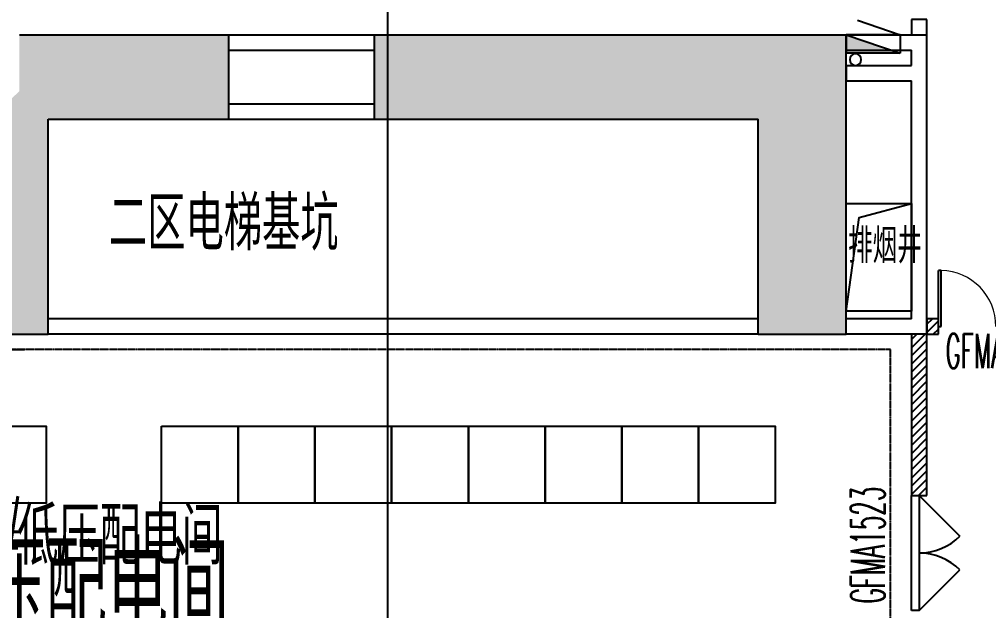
# Model space of a CAD drawing. Extents: x -12047294 to -5625356, y -1456591 to -622873.
# Drawn here: x -6032136 to -6019507, y -693848 to -686148 of the extents above; entities that cross this region are included whole.
import ezdxf

# ---------------------------------------------------------------- set-up
doc = ezdxf.new("R2010")
doc.units = 0
doc.header["$LTSCALE"] = 10
doc.header["$MEASUREMENT"] = 0
doc.linetypes.add('DASH', pattern=[0.35, 0.25, -0.1])
doc.linetypes.add('DOTE', pattern=[2.42, 2, -0.2, 0.02, -0.2])
for name, color, linetype in [('A-COLUMN', 10, 'Continuous'), ('A-COLUMNH', 252, 'Continuous'), ('A-DIMLEAD', 130, 'Continuous'), ('A-DOORWIN', 151, 'Continuous'), ('A-FireH', 6, 'Continuous'), ('A-HOLE', 30, 'Continuous'), ('A-LINE', 4, 'Continuous'), ('A-TEXTDOOR', 181, 'Continuous'), ('A-TextRoom', 7, 'Continuous'), ('A-TK', 7, 'Continuous'), ('A-WALL', 2, 'Continuous'), ('DOTE', 9, 'DOTE'), ('EPD-SUBS-EQUI', 156, 'Continuous'), ('EPD-SYST-NOTE', 156, 'Continuous'), ('EPD-TEXT', 156, 'Continuous'), ('P-消火栓-消防箱', 6, 'Continuous'), ('P-消火栓-立管', 156, 'Continuous'), ('电气', 156, 'Continuous')]:
    doc.layers.add(name, color=color, linetype=linetype)
doc.styles.add('_TCH_WINDOW', font='tjromans.shx', dxfattribs={"width": 0.7, "height": 3.5, "bigfont": 'tjhztxt.shx'})
doc.styles.add('CC', font='tj-romans1.shx', dxfattribs={"width": 0.6, "bigfont": 'tj-hztxt1.shx'})
doc.styles.add('DIM_FONT', font='romanc.shx', dxfattribs={"width": 0.8, "bigfont": 'hztxt.shx'})
doc.styles.get("Standard").update_dxf_attribs({"font": 'tjromans.shx', "width": 0.75, "bigfont": 'tjhztxt.shx'})
doc.styles.add('TJ_hztxt', font='tjromans.shx', dxfattribs={"width": 0.7, "bigfont": 'tjhztxt.shx'})
doc.styles.add('注解汉字', font='tjromans.shx', dxfattribs={"width": 0.75, "bigfont": 'tjhztxt.shx'})
doc.dimstyles.new('DIMN120', dxfattribs={"dimscale": 1.2, "dimtxt": 300, "dimasz": 100, "dimexe": 250, "dimexo": 300, "dimgap": 100, "dimtad": 1, "dimdec": 0, "dimzin": 0, "dimdsep": 46, "dimtxsty": 'DIM_FONT', "dimblk": 'ARCHTICK', "dimcen": 0.09, "dimclrt": 256, "dimazin": 2, "dimtfac": 1, "dimtdec": 0, "dimtix": 1, "dimtmove": 2, "dimatfit": 3, "dimldrblk": 'ARCHTICK', "dimfxl": 1, "dimtolj": 1, "dimtzin": 0, "dimarcsym": 0})
pattern_1 = [(45, (0, 53.85), (-53.0330298, 53.0330298), [])]

# ---------------------------------------------------------------- blocks, each defined once
blk = doc.blocks.new('_ArchTick')
at = {"color": 0, "linetype": 'ByBlock', "const_width": 0.4}
blk.add_lwpolyline([(-0.5, -0.5), (0.5, 0.5)], dxfattribs=at)
blk = doc.blocks.new('*D94')
at = {"layer": 'Defpoints', "color": 0, "transparency": 16777216}
for p in [(-4000, 0), (-4000, -1000), (-3532, -1000)]:
    blk.add_point(p, dxfattribs=at)
at = {"layer": '电气', "color": 0, "lineweight": -2, "transparency": 16777216}
for p, q in [((-3700, 0), (-3282, 0)), ((-3532, 0), (-3532, -1000)), ((-3700, -1000), (-3282, -1000))]:
    blk.add_line(p, q, dxfattribs=at)
at = {"layer": '电气', "color": 0, "lineweight": -2, "transparency": 16777216, "xscale": 100, "yscale": 100, "zscale": 100}
for p, rotation in [((-3532, 0), 90), ((-3532, -1000), 270)]:
    blk.add_blockref('_ArchTick', p, dxfattribs=dict(at, rotation=rotation))
at = {"layer": '电气', "transparency": 16777216, "insert": (-3782, -500), "char_height": 300, "attachment_point": 5, "rotation": 90, "style": 'TJ_hztxt'}
blk.add_mtext('\\A1;1000', dxfattribs=at)
blk = doc.blocks.new('$DorLib2D$00000116')
at = {"color": 0}
for p, q in [((-0.5, 0), (-0.1464, 0.3536)), ((0.5, 0), (0.1464, 0.3536))]:
    blk.add_line(p, q, dxfattribs=at)
for centre, start, end in [((-0.5, 0), 0, 45), ((0.5, 0), 135, 180)]:
    blk.add_arc(centre, 0.5, start, end, dxfattribs=at)
blk = doc.blocks.new('$DorLib2D$00000002')
for p, q in [((-0.5, 0), (-0.5, 0.4875)), ((-0.475, 0.4875), (-0.5, 0.4875)), ((-0.475, 0), (-0.475, 0.4875)), ((0.475, 0), (0.475, 0.4875)), ((0.475, 0.4875), (0.5, 0.4875)), ((0.5, 0), (0.5, 0.4875)), ((-0.5, 0), (-0.475, 0)), ((0.5, 0), (0.475, 0))]:
    blk.add_line(p, q)
at = {"lineweight": 13}
for centre, start, end in [((-0.4875, 0), 0, 88.53072), ((0.4875, 0), 91.46928, 180)]:
    blk.add_arc(centre, 0.4875, start, end, dxfattribs=at)
blk = doc.blocks.new('fdsDWqw#wFDS')
at = {"layer": 'A-COLUMNH'}
for points in [[(-9600, 23417), (-9225, 23050), (-6875, 23050), (-6875, 24150), (-9600, 24150)], [(-4975, 23050), (25, 23050), (1175, 24150), (-4975, 24150)], [(1175, 20250), (1175, 24150), (25, 23050), (25, 20250)], [(-9225, 20250), (-9225, 23050), (-9600, 23417), (-9975, 23050), (-9975, 20250)]]:
    blk.add_hatch(color=256, dxfattribs=at).paths.add_polyline_path(points)
at = {"layer": 'A-COLUMN'}
for p, q in [((-9600, 24150), (-6875, 24150)), ((-6875, 24150), (-6875, 23050)), ((-4975, 24150), (1175, 24150)), ((-4975, 24150), (-4975, 23050)), ((1175, 20250), (1175, 24150)), ((-9225, 20250), (-9225, 23050)), ((-9225, 23050), (-6875, 23050)), ((-4975, 23050), (25, 23050)), ((25, 20250), (25, 23050)), ((-9975, 20250), (-9225, 20250)), ((25, 20250), (1175, 20250))]:
    blk.add_line(p, q, dxfattribs=at)
blk = doc.blocks.new('消火栓箱')
h = blk.add_hatch(color=8)
h.paths.add_polyline_path([(-404, 101, -0.278693), (-463, 81), (-700, 0), (0, 0), (0, 240)])
h.paths.add_polyline_path([(-404, 101), (-463, 81, 0.278693)], flags=17)
for p, q in [((-148, 429), (-700, 240)), ((-700, 240), (0, 240)), ((0, 240), (-700, 0)), ((-700, 240), (-700, 0)), ((0, 240), (0, 0)), ((-700, 0), (0, 0))]:
    blk.add_line(p, q)
blk = doc.blocks.new('消火栓立管')
at = {"layer": 'P-消火栓-立管'}
blk.add_circle((0, 0), 75, dxfattribs=at)
blk = doc.blocks.new('A$C2C6C5E2B')
at = {"layer": 'EPD-SUBS-EQUI'}
for points in [[(-4000, -1000), (-3000, -1000), (-3000, -2000), (-4000, -2000)], [(-1500, -1000), (-500, -1000), (-500, -2000), (-1500, -2000)], [(-500, -1000), (500, -1000), (500, -2000), (-500, -2000)], [(500, -1000), (1500, -1000), (1500, -2000), (500, -2000)], [(1500, -1000), (2500, -1000), (2500, -2000), (1500, -2000)], [(2500, -1000), (3500, -1000), (3500, -2000), (2500, -2000)], [(3500, -1000), (4500, -1000), (4500, -2000), (3500, -2000)], [(4500, -1000), (5500, -1000), (5500, -2000), (4500, -2000)], [(5500, -1000), (6500, -1000), (6500, -2000), (5500, -2000)]]:
    blk.add_lwpolyline(points, close=True, dxfattribs=at)
at = {"layer": 'EPD-SYST-NOTE', "linetype": 'DASH'}
blk.add_lwpolyline([(8000, 0), (-12500, 0), (-12500, -3800), (8000, -3800)], close=True, dxfattribs=at)
at = {"layer": 'EPD-TEXT', "style": 'CC', "width": 0.7}
blk.add_text('低压配电间', height=1200, rotation=0, dxfattribs=at).set_placement((-4603.5, -3728.2))
at = {"layer": '电气'}
dim = blk.add_linear_dim(base=(-3531.5, -1000), p1=(-4000, 0), p2=(-4000, -1000), angle=270, dimstyle='DIMN120', override={"dimscale": 1, "dimtxsty": 'TJ_hztxt'}, dxfattribs=at)
dim.commit()
dim.dimension.update_dxf_attribs({"geometry": '*D94', "text_midpoint": (-3781.5, -500)})

msp = doc.modelspace()

# ---------------------------------------------------------------- hatches: boundary and pattern name
at = {"layer": 'A-FireH'}
h = msp.add_hatch(dxfattribs=at)
h.set_pattern_fill('普通砖', color=256, scale=30, style=0)
h.set_pattern_definition(pattern_1)
h.paths.add_polyline_path([(-6020311.2, -690248.4), (-6020161.2, -690248.4), (-6020161.2, -690048.4), (-6020311.2, -690048.4)])
h = msp.add_hatch(dxfattribs=at)
h.set_pattern_fill('普通砖', color=256, scale=30, style=0)
h.set_pattern_definition(pattern_1)
h.paths.add_polyline_path([(-6020511.2, -690248.4), (-6020511.2, -692348.4), (-6020311.2, -692348.4), (-6020311.2, -690248.4)])

# ---------------------------------------------------------------- linework, layer by layer
at = {"layer": 'A-DOORWIN', "elevation": 0}
msp.add_lwpolyline([(-6020511.2, -693848.4), (-6020511.2, -692348.4), (-6020411.2, -692348.4), (-6020411.2, -693848.4)], close=True, dxfattribs=at)
at = {"layer": 'A-HOLE', "elevation": 0}
msp.add_lwpolyline([(-6020511.1, -689948.4), (-6021361.1, -689948.4), (-6021361.1, -688548.4), (-6020511.1, -688548.4)], close=True, dxfattribs=at)
msp.add_lwpolyline([(-6021361.1, -689948.4), (-6021193.6, -688729.8), (-6020511.1, -688548.4)], dxfattribs=at)
at = {"layer": 'A-WALL'}
for p, q in [((-6020311.2, -686148.4), (-6020511.2, -686148.4)), ((-6020511.2, -686148.4), (-6020511.2, -686348.4)), ((-6020311.2, -686348.4), (-6020311.2, -686148.4)), ((-6029411.1, -686348.4), (-6027511.1, -686348.4)), ((-6029411.1, -686348.4), (-6029411.1, -686548.4)), ((-6027511.1, -686348.4), (-6027511.1, -686548.4)), ((-6021361.1, -686348.4), (-6020311.2, -686348.4)), ((-6021361.1, -686348.4), (-6021361.1, -686548.4)), ((-6020511.2, -686348.4), (-6020311.2, -686348.4)), ((-6020311.2, -686748.4), (-6020311.2, -686348.4)), ((-6029411.1, -686548.4), (-6027511.1, -686548.4)), ((-6021361.1, -686548.4), (-6020511.2, -686548.4)), ((-6020511.2, -686748.4), (-6020511.2, -686548.4)), ((-6021361.1, -686748.4), (-6020511.2, -686748.4)), ((-6021361.1, -686748.4), (-6021361.1, -686948.4)), ((-6020311.2, -690248.4), (-6020311.2, -686748.4)), ((-6021361.1, -686948.4), (-6020511.2, -686948.4)), ((-6020511.2, -690048.4), (-6020511.2, -686948.4)), ((-6029411.1, -687248.4), (-6027511.1, -687248.4)), ((-6029411.1, -687248.4), (-6029411.1, -687448.4)), ((-6027511.1, -687248.4), (-6027511.1, -687448.4)), ((-6029411.1, -687448.4), (-6027511.1, -687448.4)), ((-6022511.1, -690048.4), (-6031761.1, -690048.4)), ((-6031761.1, -690248.4), (-6031761.1, -690048.4)), ((-6022511.1, -690248.4), (-6022511.1, -690048.4)), ((-6020511.2, -690048.4), (-6021361.1, -690048.4)), ((-6021361.1, -690248.4), (-6021361.1, -690048.4)), ((-6020161.2, -690048.4), (-6020311.2, -690048.4)), ((-6020311.2, -690048.4), (-6020311.2, -690248.4)), ((-6020161.2, -690248.4), (-6020161.2, -690048.4)), ((-6022511.1, -690248.4), (-6031761.1, -690248.4)), ((-6020311.2, -690248.4), (-6021361.1, -690248.4)), ((-6020511.2, -690248.4), (-6020511.2, -692348.4)), ((-6020311.2, -690248.4), (-6020511.2, -690248.4)), ((-6020311.2, -692348.4), (-6020311.2, -690248.4)), ((-6020311.2, -690248.4), (-6020161.2, -690248.4)), ((-6020511.2, -692348.4), (-6020311.2, -692348.4))]:
    msp.add_line(p, q, dxfattribs=at)
at = {"layer": 'DOTE', "linetype": 'DOTE'}
msp.add_line((-6027336.1, -756448.6), (-6027336.1, -655372.8), dxfattribs=at)

# ---------------------------------------------------------------- block references
msp.add_blockref('A$C2C6C5E2B', (-6028786.1, -690448.4))
at = {"layer": 'A-DOORWIN'}
ref = msp.add_blockref('$DorLib2D$00000002', (-6019411.2, -690148.4), dxfattribs=dict(at, xscale=1500, yscale=1500, zscale=1500))
ref.add_attrib('A', 'GFMA1523', (-6020068.4, -690691.4), dxfattribs={"layer": 'A-TEXTDOOR', "height": 446.25, "style": '_TCH_WINDOW', "width": 0.494118})
ref = msp.add_blockref('$DorLib2D$00000116', (-6020411.2, -693098.4), dxfattribs=dict(at, xscale=-1500, yscale=-1500, zscale=-1500, rotation=90.0000000049148))
ref.add_attrib('A', 'GFMA1523', (-6020857.9, -693755.7), dxfattribs={"layer": 'A-TEXTDOOR', "height": 446.25, "rotation": 90, "style": '_TCH_WINDOW', "width": 0.494118})
at = {"layer": 'A-LINE'}
msp.add_blockref('fdsDWqw#wFDS', (-6022536.1, -710498.4), dxfattribs=at)
at = {"layer": 'P-消火栓-消防箱', "xscale": -1}
msp.add_blockref('消火栓箱', (-6021361.1, -686588.4), dxfattribs=at)
at = {"layer": 'P-消火栓-立管', "xscale": -1}
msp.add_blockref('消火栓立管', (-6021241.3, -686672.3), dxfattribs=at)

# ---------------------------------------------------------------- texts
at = {"layer": 'A-DIMLEAD', "style": '注解汉字', "width": 0.75}
msp.add_text('排烟井', height=450, dxfattribs=at).set_placement((-6021338.3, -689322.8, 100))
at = {"layer": 'A-TextRoom', "style": '注解汉字', "width": 0.75}
for s, p in [('1#', (-6033047.3, -693251.5, -500)), ('低压配电间', (-6032160.3, -693251.5, -500))]:
    msp.add_text(s, height=750, dxfattribs=at).set_placement(p)
at = {"layer": 'A-TK', "width": 0.75}
msp.add_text('二区电梯基坑', height=700, dxfattribs=at).set_placement((-6030969.2, -689155.4))

doc.saveas('drawing.dxf')
